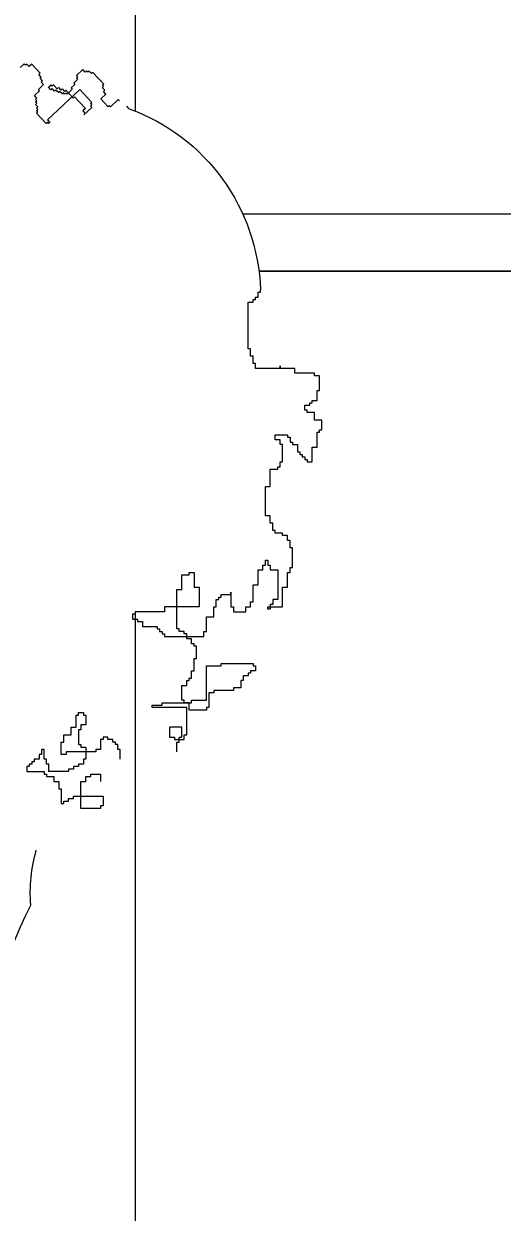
# Model space of a CAD drawing. Header units: millimetres. Extents: x 485872 to 486142, y -52344 to -52207.
# Drawn here: x 486096.2997 to 486096.4674, y -52333.8262 to -52333.41 of the extents above; entities that cross this region are included whole.
import ezdxf

# ---------------------------------------------------------------- set-up
doc = ezdxf.new("R2010")
doc.units = ezdxf.units.MM
doc.header["$LTSCALE"] = 15
doc.header["$PDMODE"] = 2
doc.header["$PDSIZE"] = -10
doc.layers.add('G', color=8, linetype='Continuous')
doc.styles.get("Standard").update_dxf_attribs({"font": ''})
doc.styles.get('Standard').set_extended_font_data('Flux Architect', italic=True)
doc.dimstyles.get("Standard").update_dxf_attribs({"dimtxt": 0.2, "dimasz": 0.15, "dimexe": 0.1, "dimexo": 0.3, "dimgap": 0.1, "dimtad": 1, "dimzin": 0, "dimdsep": 46, "dimtxsty": 'Standard', "dimblk": 'ARCHTICK', "dimcen": 0.09, "dimdle": 0.1, "dimclrd": 4, "dimclrt": 2, "dimadec": 0, "dimazin": 0, "dimtfac": 1, "dimtofl": 0, "dimtmove": 0, "dimatfit": 3, "dimfxl": 1, "dimtfillclr": 1, "dimtolj": 1, "dimtzin": 0, "dimarcsym": 1})

# ---------------------------------------------------------------- blocks, each defined once
blk = doc.blocks.new('sf')
at = {"color": 84, "lineweight": 5}
for p, q in [((17736.85, 471966.92), (17744.14, 471974.69)), ((17744.14, 471974.69), (17745.01, 471973.88)), ((17745.01, 471973.88), (17746.63, 471975.6)), ((17746.63, 471975.6), (17747.49, 471974.79)), ((17747.49, 471974.79), (17748.3, 471975.66)), ((17748.3, 471975.66), (17749.16, 471974.85)), ((17749.16, 471974.85), (17750.78, 471976.58)), ((17750.78, 471976.58), (17755.1, 471972.53)), ((17778.57, 471971.61), (17780.19, 471973.34)), ((17779.33, 471974.15), (17785, 471980.19)), ((17780.19, 471973.34), (17779.33, 471974.15)), ((17785, 471980.19), (17786.73, 471978.57)), ((17786.73, 471978.57), (17788.35, 471980.3)), ((17788.35, 471980.3), (17789.21, 471979.49)), ((17789.21, 471979.49), (17790.02, 471980.35)), ((17790.02, 471980.35), (17792.61, 471977.92)), ((17737.72, 471966.11), (17736.85, 471966.92)), ((17736.9, 471965.24), (17737.72, 471966.11)), ((17737.77, 471964.43), (17736.9, 471965.24)), ((17755.1, 471972.53), (17754.29, 471971.66)), ((17754.29, 471971.66), (17755.15, 471970.85)), ((17755.15, 471970.85), (17754.34, 471969.99)), ((17754.34, 471969.99), (17756.93, 471967.56)), ((17756.93, 471967.56), (17756.12, 471966.7)), ((17756.12, 471966.7), (17758.71, 471964.27)), ((17770.36, 471966.32), (17767.93, 471963.73)), ((17771.23, 471965.51), (17770.36, 471966.32)), ((17772.04, 471966.38), (17771.23, 471965.51)), ((17773.76, 471964.76), (17772.04, 471966.38)), ((17772.14, 471963.03), (17773.76, 471964.76)), ((17777.06, 471966.54), (17778.68, 471968.26)), ((17780.51, 471963.3), (17777.06, 471966.54)), ((17777.81, 471969.07), (17779.43, 471970.8)), ((17778.68, 471968.26), (17777.81, 471969.07)), ((17779.43, 471970.8), (17778.57, 471971.61)), ((17733.98, 471951.75), (17738.84, 471956.93)), ((17735.39, 471960.17), (17737.01, 471961.9)), ((17738.84, 471956.93), (17735.39, 471960.17)), ((17736.15, 471962.71), (17737.77, 471964.43)), ((17737.01, 471961.9), (17736.15, 471962.71)), ((17744.78, 471954.61), (17752.88, 471963.25)), ((17756.38, 471958.33), (17749.09, 471950.56)), ((17752.88, 471963.25), (17774.45, 471943.01)), ((17757.24, 471957.52), (17756.38, 471958.33)), ((17762.1, 471962.71), (17757.24, 471957.52)), ((17758.71, 471964.27), (17757.9, 471963.41)), ((17757.9, 471963.41), (17761.35, 471960.17)), ((17761.35, 471960.17), (17762.16, 471961.03)), ((17762.97, 471961.9), (17762.1, 471962.71)), ((17762.16, 471961.03), (17763.02, 471960.22)), ((17764.59, 471963.62), (17762.97, 471961.9)), ((17763.02, 471960.22), (17763.83, 471961.09)), ((17763.83, 471961.09), (17764.69, 471960.28)), ((17765.45, 471962.81), (17764.59, 471963.62)), ((17764.69, 471960.28), (17766.31, 471962)), ((17767.07, 471964.54), (17765.45, 471962.81)), ((17766.31, 471962), (17767.18, 471961.19)), ((17767.93, 471963.73), (17767.07, 471964.54)), ((17767.18, 471961.19), (17768.8, 471962.92)), ((17768.8, 471962.92), (17769.66, 471962.11)), ((17769.66, 471962.11), (17771.28, 471963.84)), ((17771.28, 471963.84), (17772.14, 471963.03)), ((17779.7, 471962.44), (17780.51, 471963.3)), ((17783.15, 471959.2), (17779.7, 471962.44)), ((17781.53, 471957.47), (17783.15, 471959.2)), ((17782.39, 471956.66), (17781.53, 471957.47)), ((17719.79, 471950.45), (17721.41, 471952.18)), ((17726.32, 471955.69), (17727.13, 471956.55)), ((17727.13, 471956.55), (17732.31, 471951.7)), ((17732.31, 471951.7), (17733.12, 471952.56)), ((17733.12, 471952.56), (17733.98, 471951.75)), ((17745.64, 471953.8), (17744.78, 471954.61)), ((17744.83, 471952.94), (17745.64, 471953.8)), ((17745.69, 471952.13), (17744.83, 471952.94)), ((17744.88, 471951.26), (17745.69, 471952.13)), ((17750.06, 471946.41), (17744.88, 471951.26)), ((17749.09, 471950.56), (17750.81, 471948.94)), ((17750.81, 471948.94), (17749.19, 471947.22)), ((17780.88, 471951.59), (17782.5, 471953.32)), ((17781.74, 471950.78), (17780.88, 471951.59)), ((17780.93, 471949.92), (17781.74, 471950.78)), ((17781.79, 471949.11), (17780.93, 471949.92)), ((17780.98, 471948.24), (17781.79, 471949.11)), ((17781.58, 471955.8), (17782.39, 471956.66)), ((17782.44, 471954.99), (17781.58, 471955.8)), ((17781.63, 471954.12), (17782.44, 471954.99)), ((17782.5, 471953.32), (17781.63, 471954.12)), ((17749.19, 471947.22), (17750.06, 471946.41)), ((17774.45, 471943.01), (17772.83, 471941.28)), ((17772.83, 471941.28), (17773.69, 471940.47)), ((17773.69, 471940.47), (17774.5, 471941.33)), ((17774.5, 471941.33), (17775.36, 471940.52)), ((17775.36, 471940.52), (17781.84, 471947.43)), ((17781.84, 471947.43), (17780.98, 471948.24)), ((17632.03, 471827.81), (17632.03, 471829.45)), ((17633.67, 471827.81), (17632.03, 471827.81)), ((17633.67, 471824.52), (17633.67, 471827.81)), ((17635.32, 471824.52), (17633.67, 471824.52)), ((17635.32, 471822.88), (17635.32, 471824.52)), ((17636.96, 471822.88), (17635.32, 471822.88)), ((17636.96, 471821.24), (17636.96, 471822.88)), ((17640.25, 471821.24), (17636.96, 471821.24)), ((17640.25, 471790.02), (17640.25, 471821.24)), ((17638.61, 471785.09), (17638.61, 471790.02)), ((17638.61, 471790.02), (17640.25, 471790.02)), ((17636.96, 471780.16), (17636.96, 471785.09)), ((17636.96, 471785.09), (17638.61, 471785.09)), ((17609.01, 471773.59), (17609.01, 471776.87)), ((17609.01, 471776.87), (17618.87, 471776.87)), ((17618.87, 471776.87), (17618.87, 471778.52)), ((17618.87, 471778.52), (17618.87, 471776.87)), ((17618.87, 471776.87), (17635.32, 471776.87)), ((17635.32, 471776.87), (17635.32, 471780.16)), ((17635.32, 471780.16), (17636.96, 471780.16)), ((17592.56, 471762.09), (17592.56, 471771.94)), ((17592.56, 471771.94), (17595.85, 471771.94)), ((17595.85, 471773.59), (17609.01, 471773.59)), ((17595.85, 471771.94), (17595.85, 471773.59)), ((17594.21, 471762.09), (17592.56, 471762.09)), ((17594.21, 471755.51), (17594.21, 471762.09)), ((17597.5, 471755.51), (17594.21, 471755.51)), ((17597.5, 471753.87), (17597.5, 471755.51)), ((17599.14, 471753.87), (17597.5, 471753.87)), ((17599.14, 471752.23), (17599.14, 471753.87)), ((17602.43, 471752.23), (17599.14, 471752.23)), ((17602.43, 471748.94), (17602.43, 471752.23)), ((17590.92, 471735.8), (17590.92, 471742.37)), ((17590.92, 471742.37), (17595.85, 471742.37)), ((17595.85, 471747.3), (17600.78, 471747.3)), ((17595.85, 471742.37), (17595.85, 471747.3)), ((17600.78, 471747.3), (17600.78, 471748.94)), ((17600.78, 471748.94), (17602.43, 471748.94)), ((17592.56, 471735.8), (17590.92, 471735.8)), ((17592.56, 471734.15), (17592.56, 471735.8)), ((17594.21, 471734.15), (17592.56, 471734.15)), ((17594.21, 471724.29), (17594.21, 471734.15)), ((17612.3, 471727.58), (17610.65, 471727.58)), ((17610.65, 471727.58), (17610.65, 471725.94)), ((17613.94, 471730.87), (17612.3, 471730.87)), ((17612.3, 471730.87), (17612.3, 471727.58)), ((17622.16, 471732.51), (17613.94, 471732.51)), ((17613.94, 471732.51), (17613.94, 471730.87)), ((17618.87, 471725.94), (17618.87, 471729.22)), ((17618.87, 471729.22), (17622.16, 471729.22)), ((17622.16, 471729.22), (17622.16, 471732.51)), ((17597.5, 471724.29), (17594.21, 471724.29)), ((17597.5, 471714.44), (17597.5, 471724.29)), ((17605.72, 471719.36), (17604.07, 471719.36)), ((17604.07, 471719.36), (17604.07, 471717.72)), ((17607.36, 471721.01), (17605.72, 471721.01)), ((17605.72, 471721.01), (17605.72, 471719.36)), ((17610.65, 471725.94), (17607.36, 471725.94)), ((17607.36, 471725.94), (17607.36, 471721.01)), ((17617.23, 471714.44), (17617.23, 471725.94)), ((17617.23, 471725.94), (17618.87, 471725.94)), ((17600.78, 471714.44), (17597.5, 471714.44)), ((17602.43, 471716.08), (17600.78, 471716.08)), ((17600.78, 471716.08), (17600.78, 471714.44)), ((17604.07, 471717.72), (17602.43, 471717.72)), ((17602.43, 471717.72), (17602.43, 471716.08)), ((17618.87, 471714.44), (17617.23, 471714.44)), ((17618.87, 471711.15), (17618.87, 471714.44)), ((17620.52, 471711.15), (17618.87, 471711.15)), ((17620.52, 471709.51), (17620.52, 471711.15)), ((17625.45, 471709.51), (17620.52, 471709.51)), ((17625.45, 471698), (17625.45, 471709.51)), ((17628.74, 471698), (17625.45, 471698)), ((17628.74, 471678.29), (17628.74, 471698)), ((17623.81, 471668.43), (17623.81, 471673.36)), ((17623.81, 471673.36), (17625.45, 471673.36)), ((17625.45, 471678.29), (17628.74, 471678.29)), ((17625.45, 471673.36), (17625.45, 471678.29)), ((17613.94, 471661.86), (17613.94, 471665.14)), ((17613.94, 471665.14), (17617.23, 471665.14)), ((17617.23, 471665.14), (17617.23, 471666.78)), ((17617.23, 471666.78), (17622.16, 471666.78)), ((17622.16, 471666.78), (17622.16, 471668.43)), ((17622.16, 471668.43), (17623.81, 471668.43)), ((17610.65, 471643.78), (17610.65, 471656.93)), ((17610.65, 471656.93), (17612.3, 471656.93)), ((17612.3, 471656.93), (17612.3, 471661.86)), ((17612.3, 471661.86), (17613.94, 471661.86)), ((17628.74, 471648.71), (17627.1, 471648.71)), ((17627.1, 471648.71), (17627.1, 471645.42)), ((17628.74, 471645.42), (17628.74, 471648.71)), ((17612.3, 471643.78), (17610.65, 471643.78)), ((17612.3, 471640.49), (17612.3, 471643.78)), ((17613.94, 471640.49), (17612.3, 471640.49)), ((17613.94, 471630.64), (17613.94, 471640.49)), ((17625.45, 471642.14), (17620.52, 471642.14)), ((17620.52, 471642.14), (17620.52, 471622.42)), ((17627.1, 471645.42), (17625.45, 471645.42)), ((17625.45, 471645.42), (17625.45, 471642.14)), ((17630.39, 471645.42), (17628.74, 471645.42)), ((17630.39, 471642.14), (17630.39, 471645.42)), ((17633.67, 471642.14), (17630.39, 471642.14)), ((17633.67, 471632.28), (17633.67, 471642.14)), ((17679.72, 471640.49), (17676.43, 471640.49)), ((17676.43, 471640.49), (17676.43, 471630.64)), ((17679.72, 471638.85), (17679.72, 471640.49)), ((17636.96, 471632.28), (17633.67, 471632.28)), ((17636.96, 471620.78), (17636.96, 471632.28)), ((17684.65, 471638.85), (17679.72, 471638.85)), ((17684.65, 471628.99), (17684.65, 471638.85)), ((17617.23, 471630.64), (17613.94, 471630.64)), ((17617.23, 471617.49), (17617.23, 471630.64)), ((17651.76, 471625.71), (17651.76, 471627.35)), ((17651.76, 471627.35), (17651.76, 471617.49)), ((17658.34, 471625.71), (17651.76, 471625.71)), ((17658.34, 471624.06), (17658.34, 471625.71)), ((17659.99, 471624.06), (17658.34, 471624.06)), ((17659.99, 471622.42), (17659.99, 471624.06)), ((17676.43, 471630.64), (17673.14, 471630.64)), ((17673.14, 471630.64), (17673.14, 471617.49)), ((17687.94, 471628.99), (17684.65, 471628.99)), ((17687.94, 471602.7), (17687.94, 471628.99)), ((17627.1, 471617.49), (17617.23, 471617.49)), ((17620.52, 471622.42), (17623.81, 471622.42)), ((17623.81, 471622.42), (17623.81, 471619.13)), ((17623.81, 471619.13), (17625.45, 471619.13)), ((17625.45, 471619.13), (17625.45, 471615.85)), ((17625.45, 471615.85), (17627.1, 471615.85)), ((17627.1, 471615.85), (17627.1, 471617.49)), ((17638.61, 471620.78), (17636.96, 471620.78)), ((17638.61, 471617.49), (17638.61, 471620.78)), ((17641.9, 471617.49), (17638.61, 471617.49)), ((17641.9, 471614.21), (17641.9, 471617.49)), ((17651.76, 471617.49), (17650.12, 471617.49)), ((17650.12, 471617.49), (17650.12, 471614.21)), ((17661.63, 471622.42), (17659.99, 471622.42)), ((17661.63, 471617.49), (17661.63, 471622.42)), ((17663.27, 471617.49), (17661.63, 471617.49)), ((17663.27, 471610.92), (17663.27, 471617.49)), ((17673.14, 471617.49), (17696.16, 471617.49)), ((17696.16, 471617.49), (17696.16, 471614.21)), ((17650.12, 471614.21), (17641.9, 471614.21)), ((17668.21, 471610.92), (17663.27, 471610.92)), ((17668.21, 471601.06), (17668.21, 471610.92)), ((17696.16, 471614.21), (17715.9, 471614.21)), ((17710.96, 471607.63), (17710.96, 471604.35)), ((17714.25, 471607.63), (17710.96, 471607.63)), ((17717.54, 471609.28), (17714.25, 471609.28)), ((17714.25, 471609.28), (17714.25, 471607.63)), ((17715.9, 471614.21), (17715.9, 471612.56)), ((17715.9, 471612.56), (17717.54, 471612.56)), ((17717.54, 471612.56), (17717.54, 471609.28)), ((17669.85, 471601.06), (17668.21, 471601.06)), ((17669.85, 471597.77), (17669.85, 471601.06)), ((17681.36, 471596.13), (17681.36, 471599.42)), ((17681.36, 471599.42), (17683.01, 471599.42)), ((17683.01, 471601.06), (17686.3, 471601.06)), ((17683.01, 471599.42), (17683.01, 471601.06)), ((17686.3, 471602.7), (17687.94, 471602.7)), ((17686.3, 471601.06), (17686.3, 471602.7)), ((17697.81, 471599.42), (17696.16, 471599.42)), ((17696.16, 471599.42), (17696.16, 471597.77)), ((17699.45, 471601.06), (17697.81, 471601.06)), ((17697.81, 471601.06), (17697.81, 471599.42)), ((17701.1, 471602.7), (17699.45, 471602.7)), ((17699.45, 471602.7), (17699.45, 471601.06)), ((17710.96, 471604.35), (17701.1, 471604.35)), ((17701.1, 471604.35), (17701.1, 471602.7)), ((17696.16, 471597.77), (17669.85, 471597.77)), ((17676.43, 471591.2), (17676.43, 471592.84)), ((17676.43, 471592.84), (17678.07, 471592.84)), ((17678.07, 471592.84), (17678.07, 471596.13)), ((17678.07, 471596.13), (17681.36, 471596.13)), ((17674.79, 471582.99), (17674.79, 471591.2)), ((17674.79, 471591.2), (17676.43, 471591.2)), ((17636.96, 471578.06), (17635.32, 471578.06)), ((17635.32, 471578.06), (17635.32, 471574.77)), ((17658.34, 471579.7), (17636.96, 471579.7)), ((17636.96, 471579.7), (17636.96, 471578.06)), ((17658.34, 471578.06), (17658.34, 471579.7)), ((17668.21, 471578.06), (17658.34, 471578.06)), ((17668.21, 471555.05), (17668.21, 471578.06)), ((17676.43, 471582.99), (17674.79, 471582.99)), ((17676.43, 471574.77), (17676.43, 471582.99)), ((17635.32, 471574.77), (17638.61, 471574.77)), ((17638.61, 471574.77), (17638.61, 471573.13)), ((17638.61, 471573.13), (17640.25, 471573.13)), ((17640.25, 471573.13), (17640.25, 471571.48)), ((17640.25, 471571.48), (17643.54, 471571.48)), ((17643.54, 471571.48), (17643.54, 471568.2)), ((17643.54, 471568.2), (17645.19, 471568.2)), ((17645.19, 471568.2), (17645.19, 471563.27)), ((17678.07, 471574.77), (17676.43, 471574.77)), ((17678.07, 471569.84), (17678.07, 471574.77)), ((17679.72, 471569.84), (17678.07, 471569.84)), ((17679.72, 471568.2), (17679.72, 471569.84)), ((17681.36, 471568.2), (17679.72, 471568.2)), ((17681.36, 471564.91), (17681.36, 471568.2)), ((17645.19, 471563.27), (17650.12, 471563.27)), ((17650.12, 471563.27), (17650.12, 471561.63)), ((17650.12, 471561.63), (17663.27, 471561.63)), ((17663.27, 471561.63), (17663.27, 471559.98)), ((17663.27, 471559.98), (17666.56, 471559.98)), ((17666.56, 471559.98), (17666.56, 471550.12)), ((17684.65, 471564.91), (17681.36, 471564.91)), ((17684.65, 471555.05), (17684.65, 471564.91)), ((17678.07, 471555.05), (17668.21, 471555.05)), ((17678.07, 471553.41), (17678.07, 471555.05)), ((17697.81, 471553.41), (17678.07, 471553.41)), ((17679.72, 471548.48), (17679.72, 471553.41)), ((17679.72, 471553.41), (17683.01, 471553.41)), ((17683.01, 471553.41), (17683.01, 471555.05)), ((17683.01, 471555.05), (17684.65, 471555.05)), ((17697.81, 471551.77), (17697.81, 471553.41)), ((17704.39, 471551.77), (17697.81, 471551.77)), ((17704.39, 471550.12), (17704.39, 471551.77)), ((17666.56, 471550.12), (17668.21, 471550.12)), ((17668.21, 471550.12), (17668.21, 471548.48)), ((17668.21, 471548.48), (17679.72, 471548.48)), ((17681.36, 471532.05), (17681.36, 471550.12)), ((17681.36, 471550.12), (17704.39, 471550.12)), ((17748.79, 471545.19), (17748.79, 471538.62)), ((17750.43, 471545.19), (17748.79, 471545.19)), ((17750.43, 471546.84), (17750.43, 471545.19)), ((17753.72, 471546.84), (17750.43, 471546.84)), ((17753.72, 471545.19), (17753.72, 471546.84)), ((17755.36, 471545.19), (17753.72, 471545.19)), ((17755.36, 471536.98), (17755.36, 471545.19)), ((17684.65, 471530.41), (17684.65, 471536.98)), ((17684.65, 471536.98), (17692.87, 471536.98)), ((17692.87, 471536.98), (17692.87, 471530.41)), ((17748.79, 471538.62), (17752.08, 471538.62)), ((17752.08, 471538.62), (17752.08, 471535.34)), ((17758.65, 471536.98), (17755.36, 471536.98)), ((17758.65, 471532.05), (17758.65, 471536.98)), ((17683.01, 471532.05), (17681.36, 471532.05)), ((17683.01, 471528.76), (17683.01, 471532.05)), ((17689.59, 471528.76), (17683.01, 471528.76)), ((17686.3, 471530.41), (17684.65, 471530.41)), ((17686.3, 471527.12), (17686.3, 471530.41)), ((17692.87, 471530.41), (17689.59, 471530.41)), ((17689.59, 471530.41), (17689.59, 471528.76)), ((17730.7, 471528.76), (17733.99, 471528.76)), ((17730.7, 471527.12), (17730.7, 471528.76)), ((17733.99, 471530.41), (17737.28, 471530.41)), ((17733.99, 471528.76), (17733.99, 471530.41)), ((17737.28, 471530.41), (17737.28, 471528.76)), ((17737.28, 471528.76), (17738.92, 471528.76)), ((17738.92, 471528.76), (17738.92, 471522.19)), ((17752.08, 471535.34), (17753.72, 471535.34)), ((17753.72, 471535.34), (17753.72, 471525.48)), ((17763.59, 471532.05), (17758.65, 471532.05)), ((17763.59, 471527.12), (17763.59, 471532.05)), ((17687.94, 471527.12), (17686.3, 471527.12)), ((17687.94, 471520.55), (17687.94, 471527.12)), ((17725.76, 471522.19), (17727.41, 471522.19)), ((17725.76, 471515.62), (17725.76, 471522.19)), ((17727.41, 471525.48), (17729.05, 471525.48)), ((17727.41, 471522.19), (17727.41, 471525.48)), ((17729.05, 471527.12), (17730.7, 471527.12)), ((17729.05, 471525.48), (17729.05, 471527.12)), ((17738.92, 471522.19), (17742.21, 471522.19)), ((17742.21, 471522.19), (17742.21, 471520.55)), ((17742.21, 471520.55), (17761.94, 471520.55)), ((17748.79, 471523.83), (17748.79, 471515.62)), ((17752.08, 471523.83), (17748.79, 471523.83)), ((17752.08, 471525.48), (17752.08, 471523.83)), ((17753.72, 471525.48), (17752.08, 471525.48)), ((17761.94, 471520.55), (17761.94, 471518.9)), ((17765.23, 471527.12), (17763.59, 471527.12)), ((17765.23, 471518.9), (17765.23, 471527.12)), ((17776.74, 471522.19), (17778.39, 471522.19)), ((17776.74, 471515.62), (17776.74, 471522.19)), ((17778.39, 471522.19), (17778.39, 471518.9)), ((17748.79, 471515.62), (17750.43, 471515.62)), ((17750.43, 471515.62), (17750.43, 471512.33)), ((17750.43, 471512.33), (17753.72, 471512.33)), ((17753.72, 471512.33), (17753.72, 471510.69)), ((17761.94, 471518.9), (17765.23, 471518.9)), ((17773.45, 471512.33), (17775.1, 471512.33)), ((17773.45, 471507.4), (17773.45, 471512.33)), ((17775.1, 471515.62), (17776.74, 471515.62)), ((17775.1, 471512.33), (17775.1, 471515.62)), ((17778.39, 471518.9), (17780.03, 471518.9)), ((17780.03, 471518.9), (17780.03, 471515.62)), ((17780.03, 471515.62), (17783.32, 471515.62)), ((17783.32, 471515.62), (17783.32, 471513.98)), ((17783.32, 471513.98), (17784.96, 471513.98)), ((17784.96, 471513.98), (17784.96, 471512.33)), ((17784.96, 471512.33), (17786.61, 471512.33)), ((17786.61, 471512.33), (17786.61, 471510.69)), ((17745.5, 471505.76), (17738.92, 471505.76)), ((17738.92, 471505.76), (17738.92, 471500.83)), ((17745.5, 471504.12), (17745.5, 471505.76)), ((17748.79, 471504.12), (17745.5, 471504.12)), ((17748.79, 471500.83), (17748.79, 471504.12)), ((17753.72, 471510.69), (17757.01, 471510.69)), ((17757.01, 471510.69), (17757.01, 471509.05)), ((17757.01, 471509.05), (17760.3, 471509.05)), ((17760.3, 471509.05), (17760.3, 471507.4)), ((17760.3, 471507.4), (17773.45, 471507.4)), ((17770.16, 471504.12), (17770.16, 471500.83)), ((17775.1, 471504.12), (17770.16, 471504.12)), ((17776.74, 471505.76), (17775.1, 471505.76)), ((17775.1, 471505.76), (17775.1, 471504.12)), ((17776.74, 471507.4), (17776.74, 471505.76)), ((17788.25, 471507.4), (17776.74, 471507.4)), ((17786.61, 471510.69), (17788.25, 471510.69)), ((17788.25, 471510.69), (17788.25, 471507.4)), ((17752.08, 471500.83), (17748.79, 471500.83)), ((17752.08, 471482.76), (17752.08, 471500.83)), ((17766.88, 471500.83), (17766.88, 471495.9)), ((17770.16, 471500.83), (17766.88, 471500.83)), ((17757.01, 471490.97), (17737.28, 471490.97)), ((17737.28, 471490.97), (17737.28, 471484.4)), ((17757.01, 471489.33), (17757.01, 471490.97)), ((17760.3, 471489.33), (17757.01, 471489.33)), ((17760.3, 471487.69), (17760.3, 471489.33)), ((17766.88, 471495.9), (17765.23, 471495.9)), ((17765.23, 471495.9), (17765.23, 471486.04)), ((17737.28, 471484.4), (17738.92, 471484.4)), ((17738.92, 471484.4), (17738.92, 471482.76)), ((17738.92, 471482.76), (17752.08, 471482.76)), ((17763.59, 471487.69), (17760.3, 471487.69)), ((17763.59, 471486.04), (17763.59, 471487.69)), ((17765.23, 471486.04), (17763.59, 471486.04))]:
    blk.add_line(p, q, dxfattribs=at)
for centre, radius, start, end in [((17765.74, 471824.8), 133.79, 110.08899, 178.00828), ((17680.22, 471426.27), 105.71, 355.59008, 15.76005)]:
    blk.add_arc(centre, radius, start, end, dxfattribs=at)
at = {"lineweight": 5}
blk.add_arc((17555.3, 471298), 259.76, 359.36979, 27.54865, dxfattribs=at)
blk = doc.blocks.new('_ArchTick')
at = {"color": 0, "const_width": 0.15}
blk.add_lwpolyline([(-0.5, -0.5), (0.5, 0.5)], dxfattribs=at)
blk = doc.blocks.new('*D198')
at = {"color": 4, "linetype": 'Continuous', "lineweight": -2, "transparency": 16777216}
blk.add_line((486091.33963, -52334.47664), (486091.33963, -52331.62664), dxfattribs=at)
at = {"color": 0, "linetype": 'Continuous', "lineweight": -2, "transparency": 16777216}
for p, q in [((486096.10886, -52331.72664), (486091.23963, -52331.72664)), ((486096.10886, -52334.37664), (486091.23963, -52334.37664))]:
    blk.add_line(p, q, dxfattribs=at)
at = {"layer": 'Defpoints', "color": 0, "linetype": 'Continuous', "lineweight": 13, "transparency": 16777216}
for p in [(486091.33963, -52331.72664), (486096.40886, -52331.72664), (486096.40886, -52334.37664)]:
    blk.add_point(p, dxfattribs=at)
at = {"color": 4, "linetype": 'Continuous', "lineweight": -2, "transparency": 16777216, "xscale": 0.15, "yscale": 0.15, "zscale": 0.15}
for p, rotation in [((486091.33963, -52331.72664), 90), ((486091.33963, -52334.37664), 270)]:
    blk.add_blockref('_ArchTick', p, dxfattribs=dict(at, rotation=rotation))
at = {"color": 2, "linetype": 'Continuous', "lineweight": 13, "transparency": 16777216, "insert": (486091.13744, -52333.05164), "char_height": 0.2, "attachment_point": 5, "rotation": 90}
blk.add_mtext('\\A1;2.65', dxfattribs=at)

msp = doc.modelspace()

# ---------------------------------------------------------------- linework, layer by layer
at = {"linetype": 'Continuous', "lineweight": 13}
msp.add_line((486096.33886, -52340.89099), (486096.33886, -52333.61595), dxfattribs=at)
at = {"layer": 'G', "lineweight": 0}
msp.add_line((486096.33886, -52333.44058), (486096.33886, -52331.67664), dxfattribs=at)
for points in [[(486098.64132, -52333.47664), (486096.37647, -52333.47664)], [(486096.38215, -52333.49664), (486098.63564, -52333.49664)], [(486098.63564, -52333.49664), (486096.38215, -52333.49664)]]:
    msp.add_lwpolyline(points, dxfattribs=at)

# ---------------------------------------------------------------- block references
at = {"lineweight": 5, "xscale": -0.0005240255359560251, "yscale": 0.0005240255359560251, "zscale": 0.0005240255359560251}
msp.add_blockref('sf', (486105.62231, -52580.75383), dxfattribs=at)

# ---------------------------------------------------------------- dimensions: what is measured, and where the dimension line sits
at = {"linetype": 'Continuous', "lineweight": 13}
dim = msp.add_linear_dim(base=(486091.33963, -52331.72664), p1=(486096.40886, -52334.37664), p2=(486096.40886, -52331.72664), angle=90, dimstyle='Standard', override={"dimtmove": 1}, dxfattribs=at)
dim.commit()
dim.dimension.update_dxf_attribs({"geometry": '*D198', "text_midpoint": (486091.13744, -52333.05164)})

doc.saveas('drawing.dxf')
